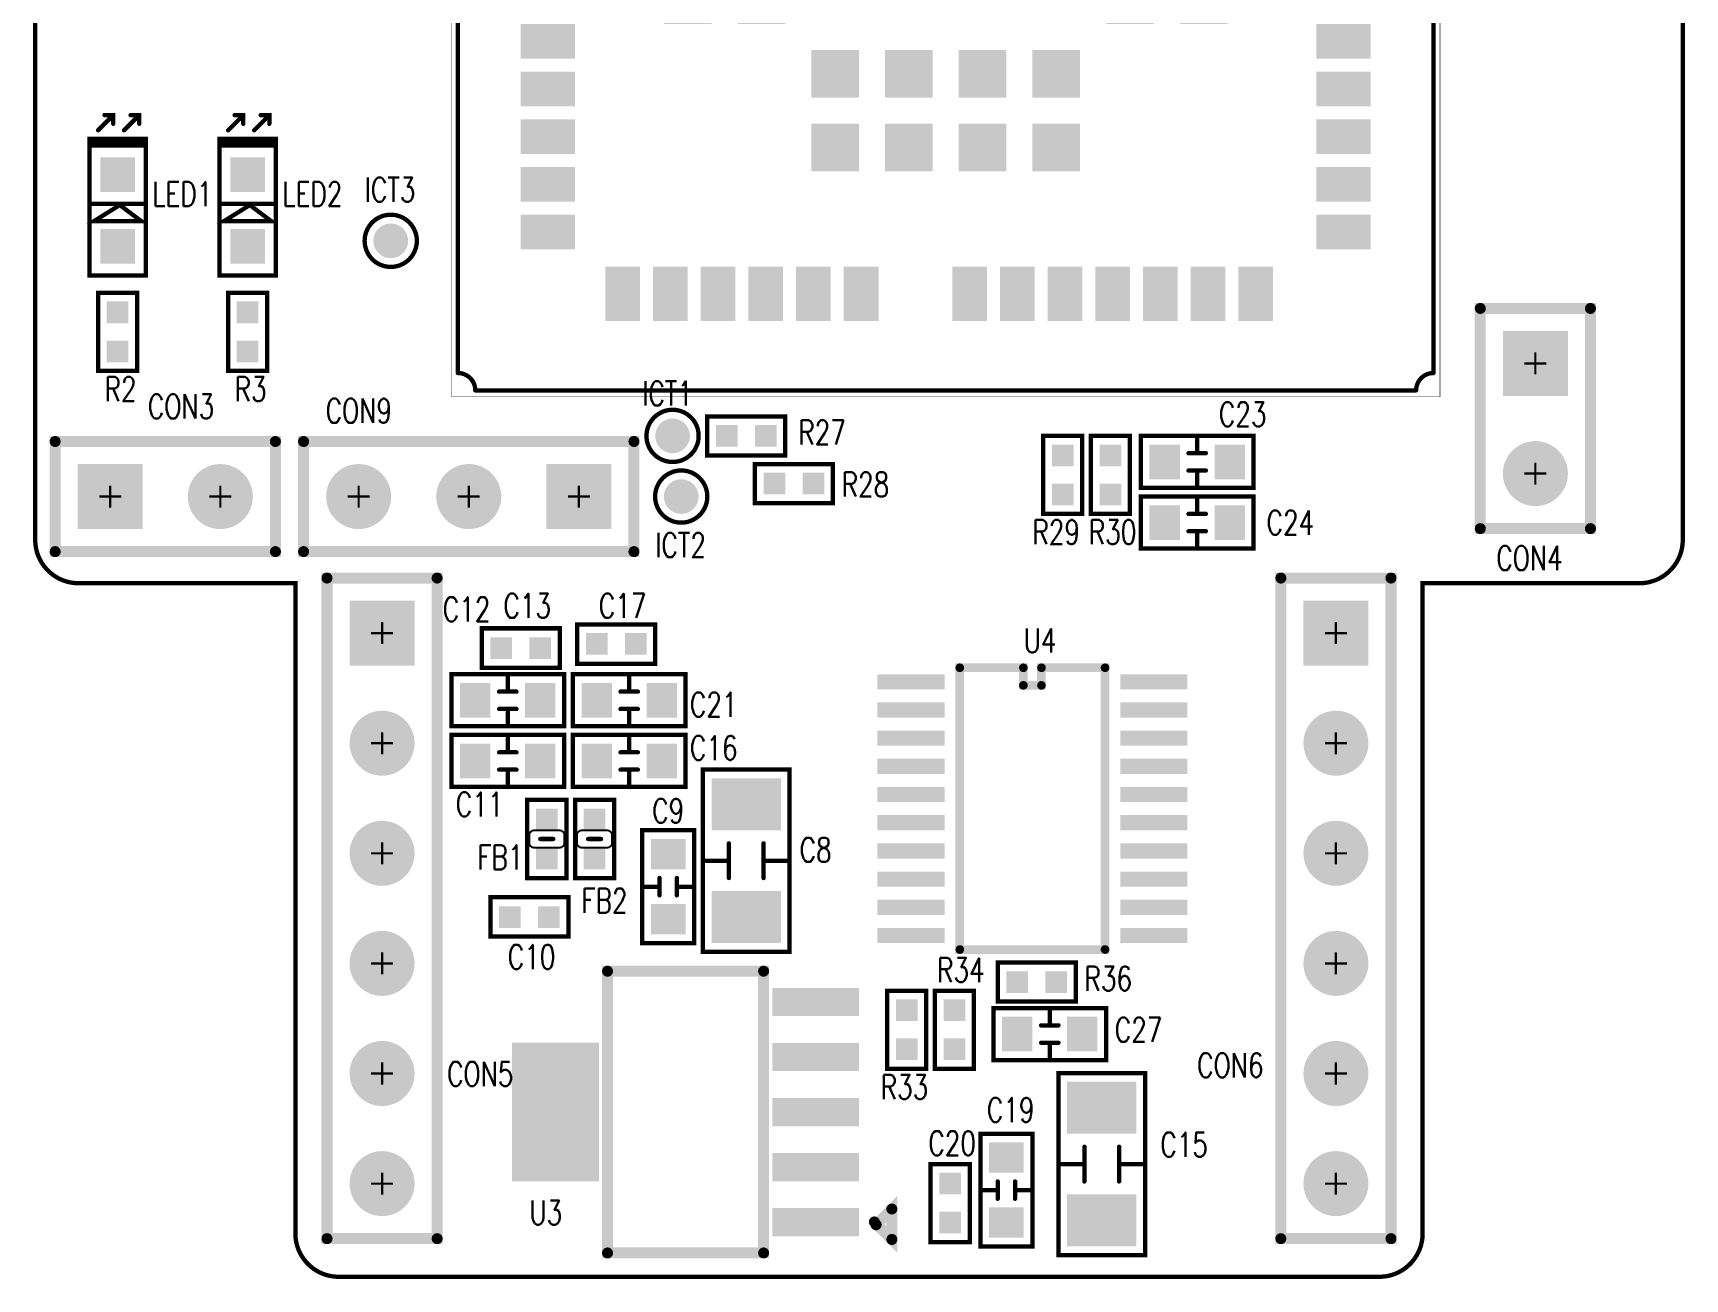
# Model space of a CAD drawing. Extents: x -0.1 to 38, y -0.1 to 57.4.
# Drawn here: x -0.05 to 38.05, y -0.05 to 28.69 of the extents above; entities that cross this region are included whole.
import ezdxf
from ezdxf.enums import TextEntityAlignment as Align

# ---------------------------------------------------------------- set-up
doc = ezdxf.new("R2010")
doc.units = 0
doc.linetypes.add('KEEPOUT_00001000$0', pattern=[2, 1, 1])
for name, color, linetype in [('BOARD_OUTLINE_00', 254, 'CONTINUOUS'), ('DRIL_NPLTE_THRU_01', 176, 'CONTINUOUS'), ('DRIL_NPLTE_THRU_02', 136, 'CONTINUOUS'), ('DRIL_NPLTE_THRU_03', 255, 'CONTINUOUS'), ('DRIL_NPLTE_THRU_04', 16, 'CONTINUOUS'), ('DRIL_PLTE_THRU_01', 176, 'CONTINUOUS'), ('DRIL_PLTE_THRU_02', 136, 'CONTINUOUS'), ('DRIL_PLTE_THRU_03', 255, 'CONTINUOUS'), ('DRIL_PLTE_THRU_04', 16, 'CONTINUOUS'), ('DRIL_SYMBOL', 254, 'CONTINUOUS'), ('KEEPOUT_01', 130, 'CONTINUOUS'), ('PADS_BOT', 1, 'CONTINUOUS'), ('PADS_INNER', 5, 'CONTINUOUS'), ('PADS_TOP', 5, 'CONTINUOUS'), ('PADS_XR_21', 176, 'CONTINUOUS'), ('PADS_XR_23', 183, 'CONTINUOUS'), ('PART_NAME_01', 254, 'CONTINUOUS'), ('PART_TOP_2DLINE_00', 254, 'CONTINUOUS'), ('PART_TOP_2DLINE_01', 254, 'CONTINUOUS'), ('PART_TOP_2DLINE_26', 254, 'CONTINUOUS'), ('PART_TOP_2DLINE_27', 43, 'CONTINUOUS'), ('PART_TOP_COPPER_26', 254, 'CONTINUOUS')]:
    doc.layers.add(name, color=color, linetype=linetype)
doc.styles.add('W0$1', font='simplex', dxfattribs={"width": 0.75})

# ---------------------------------------------------------------- blocks, each defined once
blk = doc.blocks.new('SMOOTH_0$1')
at = {"const_width": 0.05}
blk.add_lwpolyline([(-0.025, 0, 1), (0.025, 0, 1)], format="xyb", close=True, dxfattribs=at)
blk = doc.blocks.new('BOARD_27')
at = {"layer": 'BOARD_OUTLINE_00', "const_width": 0.1}
blk.add_lwpolyline([(-1, 1, 0.414214), (0, 0), (24, 0, 0.414214), (25, 1), (25, 16), (30, 16, 0.414214), (31, 17), (31, 55, 0.414214), (30, 56), (-6, 56, 0.414214), (-7, 55), (-7, 17, 0.414214), (-6, 16), (-1, 16)], format="xyb", close=True, dxfattribs=at)
at = {"layer": 'BOARD_OUTLINE_00'}
for p in [(-1, 1), (0, 0)]:
    blk.add_blockref('SMOOTH_0$1', p, dxfattribs=at)
blk = doc.blocks.new('PART_BODY_TOP_2')
at = {"layer": 'PART_TOP_2DLINE_01', "const_width": 0.1}
blk.add_lwpolyline([(-0.9, -0.46), (0.9, -0.46), (0.9, 0.45), (-0.9, 0.45)], close=True, dxfattribs=at)
at = {"layer": 'PART_TOP_2DLINE_01'}
for p in [(-0.9, 0.45), (0.9, 0.45), (-0.9, -0.46), (0.9, -0.46)]:
    blk.add_blockref('SMOOTH_0$1', p, dxfattribs=at)
blk = doc.blocks.new('DRIL_HOLE_0')
blk.add_lwpolyline([(0, 0, 1), (0, 0, 1)], format="xyb", close=True)
blk = doc.blocks.new('PAD_0')
blk.add_lwpolyline([(0, 0, 1), (0, 0, 1)], format="xyb", close=True)
blk = doc.blocks.new('PAD_2')
at = {"const_width": 0.5}
blk.add_lwpolyline([(-0.25, 0), (0.25, 0)], dxfattribs=at)
blk = doc.blocks.new('STK_TOP_21')
at = {"layer": 'DRIL_PLTE_THRU_01'}
blk.add_blockref('DRIL_HOLE_0', (0, 0), dxfattribs=at)
at = {"layer": 'DRIL_PLTE_THRU_02'}
blk.add_blockref('DRIL_HOLE_0', (0, 0), dxfattribs=at)
at = {"layer": 'DRIL_PLTE_THRU_03'}
blk.add_blockref('DRIL_HOLE_0', (0, 0), dxfattribs=at)
at = {"layer": 'DRIL_PLTE_THRU_04'}
blk.add_blockref('DRIL_HOLE_0', (0, 0), dxfattribs=at)
at = {"layer": 'PADS_BOT'}
blk.add_blockref('PAD_0', (0, 0), dxfattribs=at)
at = {"layer": 'PADS_INNER'}
blk.add_blockref('PAD_0', (0, 0), dxfattribs=at)
at = {"layer": 'PADS_TOP'}
blk.add_blockref('PAD_2', (0, 0), dxfattribs=at)
blk = doc.blocks.new('SYM_TOP_3')
for name, p in [('PART_BODY_TOP_2', (0, 0)), ('STK_TOP_21', (-0.45, 0)), ('STK_TOP_21', (0.45, 0))]:
    blk.add_blockref(name, p)
blk = doc.blocks.new('PART_TOP_1')
blk.add_blockref('SYM_TOP_3', (0, 0))
at = {"layer": 'PART_NAME_01', "style": 'W0$1', "width": 0.75}
blk.add_text('C10', height=0.56, rotation=180, dxfattribs=at).set_placement((0.5, 1.2))
blk = doc.blocks.new('PART_BODY_TOP_1')
at = {"layer": 'PART_TOP_2DLINE_00', "const_width": 0.1}
blk.add_lwpolyline([(-1.3, 0.6), (1.3, 0.6), (1.3, -0.6), (-1.3, -0.6)], close=True, dxfattribs=at)
for points in [[(0, 0.6), (0, 0.2)], [(-0.2, 0.2), (0.2, 0.2)], [(-0.2, -0.2), (0.2, -0.2)], [(0, -0.6), (0, -0.2)]]:
    blk.add_lwpolyline(points, dxfattribs=at)
at = {"layer": 'PART_TOP_2DLINE_00'}
for p in [(-1.3, 0.6), (0, 0.6), (1.3, 0.6), (-0.2, 0.2), (0, 0.2), (0.2, 0.2), (-0.2, -0.2), (0, -0.2), (0.2, -0.2), (-1.3, -0.6), (0, -0.6), (1.3, -0.6)]:
    blk.add_blockref('SMOOTH_0$1', p, dxfattribs=at)
blk = doc.blocks.new('PAD_1')
at = {"const_width": 0.7}
blk.add_lwpolyline([(-0.4, 0), (0.4, 0)], dxfattribs=at)
blk = doc.blocks.new('STK_TOP_5')
at = {"layer": 'DRIL_PLTE_THRU_01'}
blk.add_blockref('DRIL_HOLE_0', (0, 0), dxfattribs=at)
at = {"layer": 'DRIL_PLTE_THRU_02'}
blk.add_blockref('DRIL_HOLE_0', (0, 0), dxfattribs=at)
at = {"layer": 'DRIL_PLTE_THRU_03'}
blk.add_blockref('DRIL_HOLE_0', (0, 0), dxfattribs=at)
at = {"layer": 'DRIL_PLTE_THRU_04'}
blk.add_blockref('DRIL_HOLE_0', (0, 0), dxfattribs=at)
at = {"layer": 'PADS_BOT'}
blk.add_blockref('PAD_0', (0, 0), dxfattribs=at)
at = {"layer": 'PADS_INNER'}
blk.add_blockref('PAD_0', (0, 0), dxfattribs=at)
at = {"layer": 'PADS_TOP', "rotation": 90}
blk.add_blockref('PAD_1', (0, 0), dxfattribs=at)
blk = doc.blocks.new('SYM_TOP_2')
for name, p in [('PART_BODY_TOP_1', (0, 0)), ('STK_TOP_5', (-0.75, 0)), ('STK_TOP_5', (0.75, 0))]:
    blk.add_blockref(name, p)
blk = doc.blocks.new('PART_TOP_2')
blk.add_blockref('SYM_TOP_2', (0, 0))
at = {"layer": 'PART_NAME_01', "style": 'W0$1', "width": 0.75}
blk.add_text('C11', height=0.56, dxfattribs=at).set_placement((-0.65, -1), align=Align.MIDDLE_CENTER)
blk = doc.blocks.new('PART_TOP_3')
blk.add_blockref('SYM_TOP_2', (0, 0))
at = {"layer": 'PART_NAME_01', "style": 'W0$1', "width": 0.75}
blk.add_text('C12', height=0.56, rotation=180, dxfattribs=at).set_placement((0.95, -2.1), align=Align.MIDDLE_CENTER)
blk = doc.blocks.new('PART_TOP_4')
blk.add_blockref('SYM_TOP_3', (0, 0))
at = {"layer": 'PART_NAME_01', "style": 'W0$1', "width": 0.75}
blk.add_text('C13', height=0.56, rotation=180, dxfattribs=at).set_placement((0.4, -0.7))
blk = doc.blocks.new('PART_BODY_TOP_3')
at = {"layer": 'PART_TOP_2DLINE_01', "const_width": 0.1}
blk.add_lwpolyline([(-2.1, 1), (2.1, 1), (2.1, -1), (-2.1, -1)], close=True, dxfattribs=at)
for points in [[(0, 1), (0, 0.4)], [(-0.4, 0.4), (0.4, 0.4)], [(-0.4, -0.4), (0.4, -0.4)], [(0, -0.4), (0, -1)]]:
    blk.add_lwpolyline(points, dxfattribs=at)
at = {"layer": 'PART_TOP_2DLINE_01'}
for p in [(-2.1, 1), (0, 1), (2.1, 1), (-0.4, 0.4), (0, 0.4), (0.4, 0.4), (-0.4, -0.4), (0, -0.4), (0.4, -0.4), (-2.1, -1), (0, -1), (2.1, -1)]:
    blk.add_blockref('SMOOTH_0$1', p, dxfattribs=at)
blk = doc.blocks.new('PAD_3')
at = {"const_width": 1.2}
blk.add_lwpolyline([(-0.8, 0), (0.8, 0)], dxfattribs=at)
blk = doc.blocks.new('STK_TOP_6')
at = {"layer": 'DRIL_PLTE_THRU_01'}
blk.add_blockref('DRIL_HOLE_0', (0, 0), dxfattribs=at)
at = {"layer": 'DRIL_PLTE_THRU_02'}
blk.add_blockref('DRIL_HOLE_0', (0, 0), dxfattribs=at)
at = {"layer": 'DRIL_PLTE_THRU_03'}
blk.add_blockref('DRIL_HOLE_0', (0, 0), dxfattribs=at)
at = {"layer": 'DRIL_PLTE_THRU_04'}
blk.add_blockref('DRIL_HOLE_0', (0, 0), dxfattribs=at)
at = {"layer": 'PADS_BOT'}
blk.add_blockref('PAD_0', (0, 0), dxfattribs=at)
at = {"layer": 'PADS_INNER'}
blk.add_blockref('PAD_0', (0, 0), dxfattribs=at)
at = {"layer": 'PADS_TOP', "rotation": 90}
blk.add_blockref('PAD_3', (0, 0), dxfattribs=at)
blk = doc.blocks.new('SYM_TOP_4')
for name, p in [('STK_TOP_6', (-1.3, 0)), ('STK_TOP_6', (1.3, 0)), ('PART_BODY_TOP_3', (0, 0))]:
    blk.add_blockref(name, p)
blk = doc.blocks.new('PART_TOP_6')
blk.add_blockref('SYM_TOP_4', (0, 0))
at = {"layer": 'PART_NAME_01', "style": 'W0$1', "width": 0.75}
blk.add_text('C15', height=0.56, rotation=-90, dxfattribs=at).set_placement((0.45, -1.9), align=Align.MIDDLE_CENTER)
blk = doc.blocks.new('PART_TOP_7')
blk.add_blockref('SYM_TOP_2', (0, 0))
at = {"layer": 'PART_NAME_01', "style": 'W0$1', "width": 0.75}
blk.add_text('C16', height=0.56, rotation=180, dxfattribs=at).set_placement((-1.95, -0.3), align=Align.MIDDLE_CENTER)
blk = doc.blocks.new('PART_TOP_8')
blk.add_blockref('SYM_TOP_3', (0, 0))
at = {"layer": 'PART_NAME_01', "style": 'W0$1', "width": 0.75}
blk.add_text('C17', height=0.56, dxfattribs=at).set_placement((-0.4, 0.6))
blk = doc.blocks.new('PART_TOP_9')
blk.add_blockref('SYM_TOP_2', (0, 0))
at = {"layer": 'PART_NAME_01', "style": 'W0$1', "width": 0.75}
blk.add_text('C19', height=0.56, rotation=90, dxfattribs=at).set_placement((-1.85, 0.1), align=Align.MIDDLE_CENTER)
blk = doc.blocks.new('PART_TOP_11')
blk.add_blockref('SYM_TOP_3', (0, 0))
at = {"layer": 'PART_NAME_01', "style": 'W0$1', "width": 0.75}
blk.add_text('C20', height=0.56, rotation=270, dxfattribs=at).set_placement((1.1, 0.5))
blk = doc.blocks.new('PART_TOP_12')
blk.add_blockref('SYM_TOP_2', (0, 0))
at = {"layer": 'PART_NAME_01', "style": 'W0$1', "width": 0.75}
blk.add_text('C21', height=0.56, dxfattribs=at).set_placement((1.95, -0.1), align=Align.MIDDLE_CENTER)
blk = doc.blocks.new('PART_TOP_14')
blk.add_blockref('SYM_TOP_2', (0, 0))
at = {"layer": 'PART_NAME_01', "style": 'W0$1', "width": 0.75}
blk.add_text('C23', height=0.56, rotation=180, dxfattribs=at).set_placement((-1.05, -1.1), align=Align.MIDDLE_CENTER)
blk = doc.blocks.new('PART_TOP_15')
blk.add_blockref('SYM_TOP_2', (0, 0))
at = {"layer": 'PART_NAME_01', "style": 'W0$1', "width": 0.75}
blk.add_text('C24', height=0.56, dxfattribs=at).set_placement((2.15, 0), align=Align.MIDDLE_CENTER)
blk = doc.blocks.new('PART_TOP_18')
blk.add_blockref('SYM_TOP_2', (0, 0))
at = {"layer": 'PART_NAME_01', "style": 'W0$1', "width": 0.75}
blk.add_text('C27', height=0.56, dxfattribs=at).set_placement((2.05, 0.1), align=Align.MIDDLE_CENTER)
blk = doc.blocks.new('PART_TOP_26')
blk.add_blockref('SYM_TOP_4', (0, 0))
at = {"layer": 'PART_NAME_01', "style": 'W0$1', "width": 0.75}
blk.add_text('C8', height=0.56, rotation=-90, dxfattribs=at).set_placement((0.25, -1.6), align=Align.MIDDLE_CENTER)
blk = doc.blocks.new('PART_TOP_27')
blk.add_blockref('SYM_TOP_2', (0, 0))
at = {"layer": 'PART_NAME_01', "style": 'W0$1', "width": 0.75}
blk.add_text('C9', height=0.56, rotation=90, dxfattribs=at).set_placement((-1.75, 0), align=Align.MIDDLE_CENTER)
blk = doc.blocks.new('SMOOTH_0$254')
at = {"const_width": 0.127}
blk.add_lwpolyline([(-0.0635, 0, 1), (0.0635, 0, 1)], format="xyb", close=True, dxfattribs=at)
blk = doc.blocks.new('PART_BODY_TOP_5')
at = {"layer": 'PART_TOP_2DLINE_01', "const_width": 0.254}
blk.add_lwpolyline([(-2.54, 1.27), (2.54, 1.27), (2.54, -1.27), (-2.54, -1.27)], close=True, dxfattribs=at)
at = {"layer": 'PART_TOP_2DLINE_01'}
for p in [(-2.54, 1.27), (2.54, 1.27), (-2.54, -1.27), (2.54, -1.27)]:
    blk.add_blockref('SMOOTH_0$254', p, dxfattribs=at)
blk = doc.blocks.new('DRIL_SYMBOL_1$1')
at = {"layer": 'DRIL_SYMBOL', "const_width": 0.0508}
for points in [[(-0.254, 0), (0.254, 0)], [(0, -0.254), (0, 0.254)]]:
    blk.add_lwpolyline(points, dxfattribs=at)
blk = doc.blocks.new('DRIL_HOLE_1$1')
at = {"const_width": 0.55}
blk.add_lwpolyline([(-0.275, 0, 1), (0.275, 0, 1)], format="xyb", close=True, dxfattribs=at)
blk.add_blockref('DRIL_SYMBOL_1$1', (0, 0))
blk = doc.blocks.new('PAD_4')
at = {"const_width": 0.75}
blk.add_lwpolyline([(0, -0.375, 1), (0, 0.375, 1)], format="xyb", close=True, dxfattribs=at)
blk = doc.blocks.new('PAD_5')
at = {"const_width": 1.5}
blk.add_lwpolyline([(-0.75, 0), (0.75, 0)], dxfattribs=at)
blk = doc.blocks.new('STK_TOP_148')
at = {"layer": 'DRIL_PLTE_THRU_01'}
blk.add_blockref('DRIL_HOLE_1$1', (0, 0), dxfattribs=at)
at = {"layer": 'DRIL_PLTE_THRU_02'}
blk.add_blockref('DRIL_HOLE_1$1', (0, 0), dxfattribs=at)
at = {"layer": 'DRIL_PLTE_THRU_03'}
blk.add_blockref('DRIL_HOLE_1$1', (0, 0), dxfattribs=at)
at = {"layer": 'DRIL_PLTE_THRU_04'}
blk.add_blockref('DRIL_HOLE_1$1', (0, 0), dxfattribs=at)
at = {"layer": 'PADS_BOT'}
blk.add_blockref('PAD_5', (0, 0), dxfattribs=at)
at = {"layer": 'PADS_INNER'}
blk.add_blockref('PAD_4', (0, 0), dxfattribs=at)
at = {"layer": 'PADS_TOP'}
blk.add_blockref('PAD_5', (0, 0), dxfattribs=at)
blk = doc.blocks.new('STK_TOP_147')
at = {"layer": 'DRIL_PLTE_THRU_01'}
blk.add_blockref('DRIL_HOLE_1$1', (0, 0), dxfattribs=at)
at = {"layer": 'DRIL_PLTE_THRU_02'}
blk.add_blockref('DRIL_HOLE_1$1', (0, 0), dxfattribs=at)
at = {"layer": 'DRIL_PLTE_THRU_03'}
blk.add_blockref('DRIL_HOLE_1$1', (0, 0), dxfattribs=at)
at = {"layer": 'DRIL_PLTE_THRU_04'}
blk.add_blockref('DRIL_HOLE_1$1', (0, 0), dxfattribs=at)
at = {"layer": 'PADS_BOT'}
blk.add_blockref('PAD_4', (0, 0), dxfattribs=at)
at = {"layer": 'PADS_INNER'}
blk.add_blockref('PAD_4', (0, 0), dxfattribs=at)
at = {"layer": 'PADS_TOP'}
blk.add_blockref('PAD_4', (0, 0), dxfattribs=at)
blk = doc.blocks.new('SYM_TOP_6')
for name, p in [('PART_BODY_TOP_5', (0, 0)), ('STK_TOP_148', (-1.27, 0)), ('STK_TOP_147', (1.27, 0))]:
    blk.add_blockref(name, p)
blk = doc.blocks.new('PART_TOP_28')
blk.add_blockref('SYM_TOP_6', (0, 0))
at = {"layer": 'PART_NAME_01', "style": 'W0$1', "width": 0.75}
blk.add_text('CON3', height=0.56, dxfattribs=at).set_placement((-0.4, 1.8))
blk = doc.blocks.new('PART_TOP_29')
blk.add_blockref('SYM_TOP_6', (0, 0))
at = {"layer": 'PART_NAME_01', "style": 'W0$1', "width": 0.75}
blk.add_text('CON4', height=0.56, rotation=90, dxfattribs=at).set_placement((3.5, -0.9))
blk = doc.blocks.new('PART_BODY_TOP_6')
at = {"layer": 'PART_TOP_2DLINE_01', "const_width": 0.254}
blk.add_lwpolyline([(-7.62, 1.27), (7.62, 1.27), (7.62, -1.27), (-7.62, -1.27)], close=True, dxfattribs=at)
at = {"layer": 'PART_TOP_2DLINE_01'}
for p in [(-7.62, 1.27), (7.62, 1.27), (-7.62, -1.27), (7.62, -1.27)]:
    blk.add_blockref('SMOOTH_0$254', p, dxfattribs=at)
blk = doc.blocks.new('SYM_TOP_7')
for name, p in [('PART_BODY_TOP_6', (0, 0)), ('STK_TOP_148', (-6.35, 0)), ('STK_TOP_147', (-3.81, 0)), ('STK_TOP_147', (-1.27, 0)), ('STK_TOP_147', (1.27, 0)), ('STK_TOP_147', (3.81, 0)), ('STK_TOP_147', (6.35, 0))]:
    blk.add_blockref(name, p)
blk = doc.blocks.new('PART_TOP_30')
blk.add_blockref('SYM_TOP_7', (0, 0))
at = {"layer": 'PART_NAME_01', "style": 'W0$1', "width": 0.75}
blk.add_text('CON5', height=0.56, rotation=90, dxfattribs=at).set_placement((4.1, 1.5))
blk = doc.blocks.new('PART_TOP_31')
blk.add_blockref('SYM_TOP_7', (0, 0))
at = {"layer": 'PART_NAME_01', "style": 'W0$1', "width": 0.75}
blk.add_text('CON6', height=0.56, rotation=90, dxfattribs=at).set_placement((3.9, -3.2))
blk = doc.blocks.new('PART_BODY_TOP_8')
at = {"layer": 'PART_TOP_2DLINE_01', "const_width": 0.254}
blk.add_lwpolyline([(-3.81, 1.27), (3.81, 1.27), (3.81, -1.27), (-3.81, -1.27)], close=True, dxfattribs=at)
at = {"layer": 'PART_TOP_2DLINE_01'}
for p in [(-3.81, 1.27), (3.81, 1.27), (-3.81, -1.27), (3.81, -1.27)]:
    blk.add_blockref('SMOOTH_0$254', p, dxfattribs=at)
blk = doc.blocks.new('SYM_TOP_9')
for name, p in [('PART_BODY_TOP_8', (0, 0)), ('STK_TOP_148', (-2.54, 0)), ('STK_TOP_147', (0, 0)), ('STK_TOP_147', (2.54, 0))]:
    blk.add_blockref(name, p)
blk = doc.blocks.new('PART_TOP_33')
blk.add_blockref('SYM_TOP_9', (0, 0))
at = {"layer": 'PART_NAME_01', "style": 'W0$1', "width": 0.75}
blk.add_text('CON9', height=0.56, rotation=180, dxfattribs=at).set_placement((3.3, -1.7))
blk = doc.blocks.new('SMOOTH_0$2')
at = {"const_width": 0.1}
blk.add_lwpolyline([(-0.05, 0, 1), (0.05, 0, 1)], format="xyb", close=True, dxfattribs=at)
blk = doc.blocks.new('PART_BODY_TOP_12')
at = {"layer": 'PART_TOP_2DLINE_26', "const_width": 0.2}
blk.add_lwpolyline([(-1.675, 3.25), (-0.209, 3.25), (-0.209, 2.844), (0.209, 2.844), (0.209, 3.25), (1.675, 3.25), (1.675, -3.25), (-1.675, -3.25)], close=True, dxfattribs=at)
at = {"layer": 'PART_TOP_2DLINE_26'}
for p in [(-1.675, 3.25), (-0.209, 3.25), (0.209, 3.25), (1.675, 3.25), (-0.209, 2.844), (0.209, 2.844), (-1.675, -3.25), (1.675, -3.25)]:
    blk.add_blockref('SMOOTH_0$2', p, dxfattribs=at)
blk = doc.blocks.new('PAD_7')
at = {"const_width": 0.35}
blk.add_lwpolyline([(-0.775, 0), (0.775, 0)], dxfattribs=at)
blk = doc.blocks.new('STK_TOP_155')
at = {"layer": 'DRIL_NPLTE_THRU_01'}
blk.add_blockref('DRIL_HOLE_0', (0, 0), dxfattribs=at)
at = {"layer": 'DRIL_NPLTE_THRU_02'}
blk.add_blockref('DRIL_HOLE_0', (0, 0), dxfattribs=at)
at = {"layer": 'DRIL_NPLTE_THRU_03'}
blk.add_blockref('DRIL_HOLE_0', (0, 0), dxfattribs=at)
at = {"layer": 'DRIL_NPLTE_THRU_04'}
blk.add_blockref('DRIL_HOLE_0', (0, 0), dxfattribs=at)
at = {"layer": 'PADS_BOT'}
blk.add_blockref('PAD_0', (0, 0), dxfattribs=at)
at = {"layer": 'PADS_INNER'}
blk.add_blockref('PAD_0', (0, 0), dxfattribs=at)
at = {"layer": 'PADS_TOP'}
blk.add_blockref('PAD_7', (0, 0), dxfattribs=at)
at = {"layer": 'PADS_XR_21'}
blk.add_blockref('PAD_7', (0, 0), dxfattribs=at)
at = {"layer": 'PADS_XR_23'}
blk.add_blockref('PAD_7', (0, 0), dxfattribs=at)
blk = doc.blocks.new('SYM_TOP_13')
for name, p in [('STK_TOP_155', (-2.8, 2.925)), ('PART_BODY_TOP_12', (0, 0)), ('STK_TOP_155', (2.8, 2.925)), ('STK_TOP_155', (-2.8, 2.275)), ('STK_TOP_155', (2.8, 2.275)), ('STK_TOP_155', (-2.8, 1.625)), ('STK_TOP_155', (2.8, 1.625)), ('STK_TOP_155', (-2.8, 0.975)), ('STK_TOP_155', (2.8, 0.975)), ('STK_TOP_155', (-2.8, 0.325)), ('STK_TOP_155', (2.8, 0.325)), ('STK_TOP_155', (-2.8, -0.325)), ('STK_TOP_155', (2.8, -0.325)), ('STK_TOP_155', (-2.8, -0.975)), ('STK_TOP_155', (2.8, -0.975)), ('STK_TOP_155', (-2.8, -1.625)), ('STK_TOP_155', (2.8, -1.625)), ('STK_TOP_155', (-2.8, -2.275)), ('STK_TOP_155', (2.8, -2.275)), ('STK_TOP_155', (-2.8, -2.925)), ('STK_TOP_155', (2.8, -2.925))]:
    blk.add_blockref(name, p)
blk = doc.blocks.new('PART_TOP_43')
blk.add_blockref('SYM_TOP_13', (0, 0))
at = {"layer": 'PART_NAME_01', "style": 'W0$1', "width": 0.75}
blk.add_text('U4', height=0.56, dxfattribs=at).set_placement((-0.2, 3.6))
blk = doc.blocks.new('PART_BODY_TOP_15')
at = {"layer": 'PART_TOP_2DLINE_00', "const_width": 0.1}
for points in [[(-2.2, 0.5), (-1.85, 0.15)], [(-2.2, 0.3), (-2.2, 0.5), (-2, 0.5)], [(-1.5, 0.6), (-1.5, -0.6)], [(-1.5, 0.6), (-1.5, -0.5)], [(0.25, 0.55), (-0.125, 0.05), (0.25, -0.55), (0.25, 0.55)], [(-2.2, -0.1), (-1.85, -0.45)], [(-2.2, -0.3), (-2.2, -0.1), (-2, -0.1)]]:
    blk.add_lwpolyline(points, dxfattribs=at)
for points in [[(-1.65, 0.65), (-1.55, 0.65), (-1.55, -0.65), (-1.65, -0.65)], [(-1.6, 0.65), (-1.5, 0.65), (-1.5, -0.65), (-1.6, -0.65)], [(-1.5, 0.65), (1.5, 0.65), (1.5, -0.65), (-1.5, -0.65)], [(-1.5, 0.65), (-0.15, 0.65), (-0.15, -0.65), (-1.5, -0.65)]]:
    blk.add_lwpolyline(points, close=True, dxfattribs=at)
at = {"layer": 'PART_TOP_2DLINE_00'}
for p in [(-2.2, 0.5), (-2.2, 0.5), (-2, 0.5), (-1.65, 0.65), (-1.6, 0.65), (-1.55, 0.65), (-1.5, 0.65), (-1.5, 0.65), (-1.5, 0.65), (-1.5, 0.6), (-1.5, 0.6), (-0.15, 0.65), (0.25, 0.55), (0.25, 0.55), (1.5, 0.65), (-2.2, 0.3), (-1.85, 0.15), (-0.125, 0.05), (-2.2, -0.1), (-2.2, -0.1), (-2.2, -0.3), (-2, -0.1), (-1.85, -0.45), (-1.65, -0.65), (-1.6, -0.65), (-1.55, -0.65), (-1.5, -0.5), (-1.5, -0.6), (-1.5, -0.65), (-1.5, -0.65), (-1.5, -0.65), (-0.15, -0.65), (0.25, -0.55), (1.5, -0.65)]:
    blk.add_blockref('SMOOTH_0$1', p, dxfattribs=at)
blk = doc.blocks.new('PAD_8')
at = {"const_width": 0.8}
blk.add_lwpolyline([(-0.4, 0), (0.4, 0)], dxfattribs=at)
blk = doc.blocks.new('STK_TOP_117')
at = {"layer": 'DRIL_PLTE_THRU_01'}
blk.add_blockref('DRIL_HOLE_0', (0, 0), dxfattribs=at)
at = {"layer": 'DRIL_PLTE_THRU_02'}
blk.add_blockref('DRIL_HOLE_0', (0, 0), dxfattribs=at)
at = {"layer": 'DRIL_PLTE_THRU_03'}
blk.add_blockref('DRIL_HOLE_0', (0, 0), dxfattribs=at)
at = {"layer": 'DRIL_PLTE_THRU_04'}
blk.add_blockref('DRIL_HOLE_0', (0, 0), dxfattribs=at)
at = {"layer": 'PADS_BOT'}
blk.add_blockref('PAD_0', (0, 0), dxfattribs=at)
at = {"layer": 'PADS_INNER'}
blk.add_blockref('PAD_0', (0, 0), dxfattribs=at)
at = {"layer": 'PADS_TOP'}
blk.add_blockref('PAD_8', (0, 0), dxfattribs=at)
blk = doc.blocks.new('SYM_TOP_16')
for name, p in [('PART_BODY_TOP_15', (0, 0)), ('STK_TOP_117', (-0.825, 0)), ('STK_TOP_117', (0.825, 0))]:
    blk.add_blockref(name, p)
blk = doc.blocks.new('PART_TOP_46')
blk.add_blockref('SYM_TOP_16', (0, 0))
at = {"layer": 'PART_NAME_01', "style": 'W0$1', "width": 0.75}
blk.add_text('LED1', height=0.56, rotation=90, dxfattribs=at).set_placement((-0.1, 0.8))
blk = doc.blocks.new('PART_TOP_47')
blk.add_blockref('SYM_TOP_16', (0, 0))
at = {"layer": 'PART_NAME_01', "style": 'W0$1', "width": 0.75}
blk.add_text('LED2', height=0.56, rotation=90, dxfattribs=at).set_placement((-0.1, 0.8))
blk = doc.blocks.new('PART_BODY_TOP_17')
at = {"layer": 'PART_TOP_2DLINE_01', "const_width": 0.1}
blk.add_lwpolyline([(-0.9, 0.45), (0.9, 0.45), (0.9, -0.45), (-0.9, -0.45)], close=True, dxfattribs=at)
at = {"layer": 'PART_TOP_2DLINE_01'}
for p in [(-0.9, 0.45), (0.9, 0.45), (-0.9, -0.45), (0.9, -0.45)]:
    blk.add_blockref('SMOOTH_0$1', p, dxfattribs=at)
blk = doc.blocks.new('SYM_TOP_18')
for name, p in [('PART_BODY_TOP_17', (0, 0)), ('STK_TOP_21', (-0.45, 0)), ('STK_TOP_21', (0.45, 0))]:
    blk.add_blockref(name, p)
blk = doc.blocks.new('PART_TOP_60')
blk.add_blockref('SYM_TOP_18', (0, 0))
at = {"layer": 'PART_NAME_01', "style": 'W0$1', "width": 0.75}
blk.add_text('R2', height=0.56, rotation=270, dxfattribs=at).set_placement((-1.6, 0.3))
blk = doc.blocks.new('PART_TOP_68')
blk.add_blockref('SYM_TOP_18', (0, 0))
at = {"layer": 'PART_NAME_01', "style": 'W0$1', "width": 0.75}
blk.add_text('R27', height=0.56, rotation=180, dxfattribs=at).set_placement((-1.2, 0.2))
blk = doc.blocks.new('PART_TOP_69')
blk.add_blockref('SYM_TOP_18', (0, 0))
at = {"layer": 'PART_NAME_01', "style": 'W0$1', "width": 0.75}
blk.add_text('R28', height=0.56, rotation=180, dxfattribs=at).set_placement((-1.1, 0.3))
blk = doc.blocks.new('PART_TOP_70')
blk.add_blockref('SYM_TOP_18', (0, 0))
at = {"layer": 'PART_NAME_01', "style": 'W0$1', "width": 0.75}
blk.add_text('R29', height=0.56, rotation=270, dxfattribs=at).set_placement((-1.6, 0.7))
blk = doc.blocks.new('PART_TOP_71')
blk.add_blockref('SYM_TOP_18', (0, 0))
at = {"layer": 'PART_NAME_01', "style": 'W0$1', "width": 0.75}
blk.add_text('R3', height=0.56, rotation=270, dxfattribs=at).set_placement((-1.6, 0.3))
blk = doc.blocks.new('PART_TOP_72')
blk.add_blockref('SYM_TOP_18', (0, 0))
at = {"layer": 'PART_NAME_01', "style": 'W0$1', "width": 0.75}
blk.add_text('R30', height=0.56, rotation=270, dxfattribs=at).set_placement((-1.6, 0.5))
blk = doc.blocks.new('PART_TOP_75')
blk.add_blockref('SYM_TOP_18', (0, 0))
at = {"layer": 'PART_NAME_01', "style": 'W0$1', "width": 0.75}
blk.add_text('R33', height=0.56, rotation=270, dxfattribs=at).set_placement((-1.6, 0.6))
blk = doc.blocks.new('PART_TOP_76')
blk.add_blockref('SYM_TOP_18', (0, 0))
at = {"layer": 'PART_NAME_01', "style": 'W0$1', "width": 0.75}
blk.add_text('R34', height=0.56, rotation=270, dxfattribs=at).set_placement((1.1, 0.4))
blk = doc.blocks.new('PART_TOP_78')
blk.add_blockref('SYM_TOP_18', (0, 0))
at = {"layer": 'PART_NAME_01', "style": 'W0$1', "width": 0.75}
blk.add_text('R36', height=0.56, rotation=180, dxfattribs=at).set_placement((-1.1, 0.2))
blk = doc.blocks.new('SMOOTH_0$01')
at = {"const_width": 0.005}
blk.add_lwpolyline([(-0.0025, 0, 1), (0.0025, 0, 1)], format="xyb", close=True, dxfattribs=at)
blk = doc.blocks.new('PART_BODY_TOP_18')
at = {"layer": 'PART_TOP_2DLINE_26', "const_width": 0.1}
blk.add_lwpolyline([(-11.25, 12.33), (-10.33, 13.25), (10.85, 13.25, 0.414214), (11.25, 12.85), (11.25, -12.85, 0.414214), (10.85, -13.25), (-10.85, -13.25, 0.414214), (-11.25, -12.85)], format="xyb", close=True, dxfattribs=at)
at = {"layer": 'PART_TOP_2DLINE_27', "const_width": 0.01}
blk.add_lwpolyline([(-11.4, -13.4), (11.4, -13.4), (11.4, 13.4), (-11.4, 13.4)], close=True, dxfattribs=at)
at = {"layer": 'PART_TOP_COPPER_26', "const_width": 0.1}
blk.add_lwpolyline([(-12.18, 14.24), (-10.68, 14.24), (-12.18, 12.79)], close=True, dxfattribs=at)
at = {"layer": 'PART_TOP_2DLINE_26'}
for p in [(-10.33, 13.25), (10.85, 13.25), (11.25, 12.85), (-11.25, 12.33), (-11.25, -12.85), (11.25, -12.85), (-10.85, -13.25), (10.85, -13.25)]:
    blk.add_blockref('SMOOTH_0$1', p, dxfattribs=at)
at = {"layer": 'PART_TOP_2DLINE_27'}
for p in [(-11.4, 13.4), (11.4, 13.4), (-11.4, -13.4), (11.4, -13.4)]:
    blk.add_blockref('SMOOTH_0$01', p, dxfattribs=at)
at = {"layer": 'PART_TOP_COPPER_26'}
for p in [(-12.18, 14.24), (-10.68, 14.24), (-12.18, 12.79)]:
    blk.add_blockref('SMOOTH_0$1', p, dxfattribs=at)
blk = doc.blocks.new('PAD_9')
at = {"const_width": 0.8}
blk.add_lwpolyline([(-0.625, 0), (0.625, 0)], dxfattribs=at)
blk = doc.blocks.new('PAD_10')
at = {"const_width": 0.7}
blk.add_lwpolyline([(-0.575, 0), (0.575, 0)], dxfattribs=at)
blk = doc.blocks.new('STK_TOP_152')
at = {"layer": 'DRIL_PLTE_THRU_01'}
blk.add_blockref('DRIL_HOLE_0', (0, 0), dxfattribs=at)
at = {"layer": 'DRIL_PLTE_THRU_02'}
blk.add_blockref('DRIL_HOLE_0', (0, 0), dxfattribs=at)
at = {"layer": 'DRIL_PLTE_THRU_03'}
blk.add_blockref('DRIL_HOLE_0', (0, 0), dxfattribs=at)
at = {"layer": 'DRIL_PLTE_THRU_04'}
blk.add_blockref('DRIL_HOLE_0', (0, 0), dxfattribs=at)
at = {"layer": 'PADS_BOT'}
blk.add_blockref('PAD_0', (0, 0), dxfattribs=at)
at = {"layer": 'PADS_INNER'}
blk.add_blockref('PAD_0', (0, 0), dxfattribs=at)
at = {"layer": 'PADS_TOP'}
blk.add_blockref('PAD_10', (0, 0), dxfattribs=at)
at = {"layer": 'PADS_XR_21'}
blk.add_blockref('PAD_9', (0, 0), dxfattribs=at)
at = {"layer": 'PADS_XR_23'}
blk.add_blockref('PAD_10', (0, 0), dxfattribs=at)
blk = doc.blocks.new('STK_TOP_153')
at = {"layer": 'DRIL_PLTE_THRU_01'}
blk.add_blockref('DRIL_HOLE_0', (0, 0), dxfattribs=at)
at = {"layer": 'DRIL_PLTE_THRU_02'}
blk.add_blockref('DRIL_HOLE_0', (0, 0), dxfattribs=at)
at = {"layer": 'DRIL_PLTE_THRU_03'}
blk.add_blockref('DRIL_HOLE_0', (0, 0), dxfattribs=at)
at = {"layer": 'DRIL_PLTE_THRU_04'}
blk.add_blockref('DRIL_HOLE_0', (0, 0), dxfattribs=at)
at = {"layer": 'PADS_BOT'}
blk.add_blockref('PAD_0', (0, 0), dxfattribs=at)
at = {"layer": 'PADS_INNER'}
blk.add_blockref('PAD_0', (0, 0), dxfattribs=at)
at = {"layer": 'PADS_TOP', "rotation": 90}
blk.add_blockref('PAD_10', (0, 0), dxfattribs=at)
at = {"layer": 'PADS_XR_21', "rotation": 90}
blk.add_blockref('PAD_9', (0, 0), dxfattribs=at)
at = {"layer": 'PADS_XR_23', "rotation": 90}
blk.add_blockref('PAD_10', (0, 0), dxfattribs=at)
blk = doc.blocks.new('PAD_11')
at = {"const_width": 1.1}
blk.add_lwpolyline([(-0.55, 0), (0.55, 0)], dxfattribs=at)
blk = doc.blocks.new('PAD_12')
at = {"const_width": 1}
blk.add_lwpolyline([(-0.5, 0), (0.5, 0)], dxfattribs=at)
blk = doc.blocks.new('STK_TOP_151')
at = {"layer": 'DRIL_PLTE_THRU_01'}
blk.add_blockref('DRIL_HOLE_0', (0, 0), dxfattribs=at)
at = {"layer": 'DRIL_PLTE_THRU_02'}
blk.add_blockref('DRIL_HOLE_0', (0, 0), dxfattribs=at)
at = {"layer": 'DRIL_PLTE_THRU_03'}
blk.add_blockref('DRIL_HOLE_0', (0, 0), dxfattribs=at)
at = {"layer": 'DRIL_PLTE_THRU_04'}
blk.add_blockref('DRIL_HOLE_0', (0, 0), dxfattribs=at)
at = {"layer": 'PADS_BOT'}
blk.add_blockref('PAD_0', (0, 0), dxfattribs=at)
at = {"layer": 'PADS_INNER'}
blk.add_blockref('PAD_0', (0, 0), dxfattribs=at)
at = {"layer": 'PADS_TOP'}
blk.add_blockref('PAD_12', (0, 0), dxfattribs=at)
at = {"layer": 'PADS_XR_21'}
blk.add_blockref('PAD_11', (0, 0), dxfattribs=at)
at = {"layer": 'PADS_XR_23'}
blk.add_blockref('PAD_12', (0, 0), dxfattribs=at)
blk = doc.blocks.new('SYM_TOP_19')
for name, p in [('PART_BODY_TOP_18', (0, 0)), ('STK_TOP_153', (-7.45, 11.025)), ('STK_TOP_153', (-6.35, 11.025)), ('STK_TOP_153', (-5.25, 11.025)), ('STK_TOP_153', (-4.15, 11.025)), ('STK_TOP_153', (-3.05, 11.025)), ('STK_TOP_153', (-1.95, 11.025)), ('STK_TOP_153', (0.55, 11.025)), ('STK_TOP_153', (1.65, 11.025)), ('STK_TOP_153', (2.75, 11.025)), ('STK_TOP_153', (3.85, 11.025)), ('STK_TOP_153', (4.95, 11.025)), ('STK_TOP_153', (6.05, 11.025)), ('STK_TOP_153', (7.15, 11.025)), ('STK_TOP_152', (-9.175, 9.7)), ('STK_TOP_152', (9.175, 9.7)), ('STK_TOP_152', (-9.175, 8.6)), ('STK_TOP_152', (9.175, 8.6)), ('STK_TOP_151', (-2.55, 7.65)), ('STK_TOP_151', (-0.85, 7.65)), ('STK_TOP_151', (0.85, 7.65)), ('STK_TOP_151', (2.55, 7.65)), ('STK_TOP_152', (-9.175, 7.5)), ('STK_TOP_152', (9.175, 7.5)), ('STK_TOP_152', (-9.175, 6.4)), ('STK_TOP_151', (-2.55, 5.95)), ('STK_TOP_151', (-0.85, 5.95)), ('STK_TOP_151', (0.85, 5.95)), ('STK_TOP_151', (2.55, 5.95)), ('STK_TOP_152', (9.175, 6.4)), ('STK_TOP_152', (-9.175, 5.3)), ('STK_TOP_152', (9.175, 5.3)), ('STK_TOP_152', (-9.175, 4.2)), ('STK_TOP_151', (-5.95, 4.25)), ('STK_TOP_151', (-4.25, 4.25)), ('STK_TOP_151', (4.25, 4.25)), ('STK_TOP_151', (5.95, 4.25)), ('STK_TOP_152', (9.175, 4.2)), ('STK_TOP_152', (-9.175, 3.1)), ('STK_TOP_152', (9.175, 3.1)), ('STK_TOP_151', (-5.95, 2.55)), ('STK_TOP_151', (-4.25, 2.55)), ('STK_TOP_151', (4.25, 2.55)), ('STK_TOP_151', (5.95, 2.55)), ('STK_TOP_152', (-9.175, 2)), ('STK_TOP_152', (9.175, 2)), ('STK_TOP_152', (-9.175, 0.9)), ('STK_TOP_151', (-5.95, 0.85)), ('STK_TOP_151', (-4.25, 0.85)), ('STK_TOP_151', (4.25, 0.85)), ('STK_TOP_151', (5.95, 0.85)), ('STK_TOP_152', (9.175, 0.9)), ('STK_TOP_152', (-9.175, -0.2)), ('STK_TOP_152', (9.175, -0.2)), ('STK_TOP_151', (-5.95, -0.85)), ('STK_TOP_151', (-4.25, -0.85)), ('STK_TOP_151', (4.25, -0.85)), ('STK_TOP_151', (5.95, -0.85)), ('STK_TOP_152', (-9.175, -1.9)), ('STK_TOP_152', (9.175, -1.9)), ('STK_TOP_151', (-5.95, -2.55)), ('STK_TOP_151', (-4.25, -2.55)), ('STK_TOP_151', (4.25, -2.55)), ('STK_TOP_151', (5.95, -2.55)), ('STK_TOP_152', (-9.175, -3)), ('STK_TOP_152', (9.175, -3)), ('STK_TOP_152', (-9.175, -4.1)), ('STK_TOP_151', (-5.95, -4.25)), ('STK_TOP_151', (-4.25, -4.25)), ('STK_TOP_151', (4.25, -4.25)), ('STK_TOP_151', (5.95, -4.25)), ('STK_TOP_152', (9.175, -4.1)), ('STK_TOP_152', (-9.175, -5.2)), ('STK_TOP_152', (9.175, -5.2)), ('STK_TOP_151', (-2.55, -5.95)), ('STK_TOP_151', (-0.85, -5.95)), ('STK_TOP_151', (0.85, -5.95)), ('STK_TOP_151', (2.55, -5.95)), ('STK_TOP_152', (-9.175, -6.3)), ('STK_TOP_152', (9.175, -6.3)), ('STK_TOP_152', (-9.175, -7.4)), ('STK_TOP_151', (-2.55, -7.65)), ('STK_TOP_151', (-0.85, -7.65)), ('STK_TOP_151', (0.85, -7.65)), ('STK_TOP_151', (2.55, -7.65)), ('STK_TOP_152', (9.175, -7.4)), ('STK_TOP_152', (-9.175, -8.5)), ('STK_TOP_152', (9.175, -8.5)), ('STK_TOP_152', (-9.175, -9.6)), ('STK_TOP_152', (9.175, -9.6)), ('STK_TOP_153', (-7.45, -11.025)), ('STK_TOP_153', (-6.35, -11.025)), ('STK_TOP_153', (-5.25, -11.025)), ('STK_TOP_153', (-4.15, -11.025)), ('STK_TOP_153', (-3.05, -11.025)), ('STK_TOP_153', (-1.95, -11.025)), ('STK_TOP_153', (0.55, -11.025)), ('STK_TOP_153', (1.65, -11.025)), ('STK_TOP_153', (2.75, -11.025)), ('STK_TOP_153', (3.85, -11.025)), ('STK_TOP_153', (4.95, -11.025)), ('STK_TOP_153', (6.05, -11.025)), ('STK_TOP_153', (7.15, -11.025))]:
    blk.add_blockref(name, p)
blk = doc.blocks.new('PART_TOP_85')
blk.add_blockref('SYM_TOP_19', (0, 0))
at = {"layer": 'PART_NAME_01', "style": 'W0$1', "width": 0.75}
blk.add_text('U1', height=0.56, dxfattribs=at).set_placement((-12.4, 11.4))
blk = doc.blocks.new('PART_BODY_TOP_19')
at = {"layer": 'PART_TOP_2DLINE_00', "const_width": 0.254}
blk.add_lwpolyline([(-3.25, -1.8), (-3.25, 1.8), (3.25, 1.8), (3.25, -1.8)], close=True, dxfattribs=at)
blk.add_lwpolyline([(-2.535, -4.355), (-2.938, -4.758), (-2.236, -4.758), (-2.6, -4.394)], dxfattribs=at)
at = {"layer": 'PART_TOP_2DLINE_00'}
for p in [(-3.25, 1.8), (3.25, 1.8), (-3.25, -1.8), (3.25, -1.8), (-2.6, -4.394), (-2.535, -4.355), (-2.938, -4.758), (-2.236, -4.758)]:
    blk.add_blockref('SMOOTH_0$254', p, dxfattribs=at)
blk = doc.blocks.new('PAD_13')
at = {"const_width": 0.65}
blk.add_lwpolyline([(-1, 0), (1, 0)], dxfattribs=at)
blk = doc.blocks.new('STK_TOP_177')
at = {"layer": 'DRIL_PLTE_THRU_01'}
blk.add_blockref('DRIL_HOLE_0', (0, 0), dxfattribs=at)
at = {"layer": 'DRIL_PLTE_THRU_02'}
blk.add_blockref('DRIL_HOLE_0', (0, 0), dxfattribs=at)
at = {"layer": 'DRIL_PLTE_THRU_03'}
blk.add_blockref('DRIL_HOLE_0', (0, 0), dxfattribs=at)
at = {"layer": 'DRIL_PLTE_THRU_04'}
blk.add_blockref('DRIL_HOLE_0', (0, 0), dxfattribs=at)
at = {"layer": 'PADS_BOT'}
blk.add_blockref('PAD_0', (0, 0), dxfattribs=at)
at = {"layer": 'PADS_INNER'}
blk.add_blockref('PAD_0', (0, 0), dxfattribs=at)
at = {"layer": 'PADS_TOP', "rotation": 90}
blk.add_blockref('PAD_13', (0, 0), dxfattribs=at)
blk = doc.blocks.new('PAD_14')
at = {"const_width": 2}
blk.add_lwpolyline([(-1.6, 0), (1.6, 0)], dxfattribs=at)
blk = doc.blocks.new('STK_TOP_178')
at = {"layer": 'DRIL_PLTE_THRU_01'}
blk.add_blockref('DRIL_HOLE_0', (0, 0), dxfattribs=at)
at = {"layer": 'DRIL_PLTE_THRU_02'}
blk.add_blockref('DRIL_HOLE_0', (0, 0), dxfattribs=at)
at = {"layer": 'DRIL_PLTE_THRU_03'}
blk.add_blockref('DRIL_HOLE_0', (0, 0), dxfattribs=at)
at = {"layer": 'DRIL_PLTE_THRU_04'}
blk.add_blockref('DRIL_HOLE_0', (0, 0), dxfattribs=at)
at = {"layer": 'PADS_BOT'}
blk.add_blockref('PAD_0', (0, 0), dxfattribs=at)
at = {"layer": 'PADS_INNER'}
blk.add_blockref('PAD_0', (0, 0), dxfattribs=at)
at = {"layer": 'PADS_TOP'}
blk.add_blockref('PAD_14', (0, 0), dxfattribs=at)
blk = doc.blocks.new('SYM_TOP_20')
for name, p in [('STK_TOP_178', (0, 3)), ('PART_BODY_TOP_19', (0, 0)), ('STK_TOP_177', (-2.54, -3)), ('STK_TOP_177', (-1.27, -3)), ('STK_TOP_177', (0, -3)), ('STK_TOP_177', (1.27, -3)), ('STK_TOP_177', (2.54, -3))]:
    blk.add_blockref(name, p)
blk = doc.blocks.new('PART_TOP_86')
blk.add_blockref('SYM_TOP_20', (0, 0))
at = {"layer": 'PART_NAME_01', "style": 'W0$1', "width": 0.75}
blk.add_text('U3', height=0.56, rotation=270, dxfattribs=at).set_placement((-2.6, 3.6))
blk = doc.blocks.new('PART_BODY_TOP_23')
at = {"layer": 'PART_TOP_2DLINE_00', "const_width": 0.1}
blk.add_lwpolyline([(-0.60208, 0, 1), (0.60208, 0, 1)], format="xyb", close=True, dxfattribs=at)
blk = doc.blocks.new('PAD_15')
at = {"const_width": 0.4}
blk.add_lwpolyline([(0, -0.2, 1), (0, 0.2, 1)], format="xyb", close=True, dxfattribs=at)
blk = doc.blocks.new('STK_TOP_222')
at = {"layer": 'DRIL_PLTE_THRU_01'}
blk.add_blockref('DRIL_HOLE_0', (0, 0), dxfattribs=at)
at = {"layer": 'DRIL_PLTE_THRU_02'}
blk.add_blockref('DRIL_HOLE_0', (0, 0), dxfattribs=at)
at = {"layer": 'DRIL_PLTE_THRU_03'}
blk.add_blockref('DRIL_HOLE_0', (0, 0), dxfattribs=at)
at = {"layer": 'DRIL_PLTE_THRU_04'}
blk.add_blockref('DRIL_HOLE_0', (0, 0), dxfattribs=at)
at = {"layer": 'PADS_BOT'}
blk.add_blockref('PAD_0', (0, 0), dxfattribs=at)
at = {"layer": 'PADS_INNER'}
blk.add_blockref('PAD_0', (0, 0), dxfattribs=at)
at = {"layer": 'PADS_TOP'}
blk.add_blockref('PAD_15', (0, 0), dxfattribs=at)
blk = doc.blocks.new('SYM_TOP_24')
for name in ['PART_BODY_TOP_23', 'STK_TOP_222']:
    blk.add_blockref(name, (0, 0))
blk = doc.blocks.new('PART_TOP_87')
blk.add_blockref('SYM_TOP_24', (0, 0))
at = {"layer": 'PART_NAME_01', "style": 'W0$1', "width": 0.75}
blk.add_text('ICT1', height=0.56, dxfattribs=at).set_placement((-0.7, 0.7))
blk = doc.blocks.new('PART_TOP_88')
blk.add_blockref('SYM_TOP_24', (0, 0))
at = {"layer": 'PART_NAME_01', "style": 'W0$1', "width": 0.75}
blk.add_text('ICT2', height=0.56, dxfattribs=at).set_placement((-0.6, -1.4))
blk = doc.blocks.new('PART_BODY_TOP_24')
at = {"layer": 'KEEPOUT_01', "linetype": 'KEEPOUT_00001000$0'}
blk.add_lwpolyline([(-0.2, 0.3, -0.414214), (-0.1, 0.4), (0.1, 0.4, -0.414214), (0.2, 0.3), (0.2, -0.3, -0.414214), (0.1, -0.4), (-0.1, -0.4, -0.414214), (-0.2, -0.3)], format="xyb", close=True, dxfattribs=at)
at = {"layer": 'PART_TOP_2DLINE_00', "const_width": 0.1}
blk.add_lwpolyline([(0.9, 0.45), (-0.9, 0.45), (-0.9, -0.45), (0.9, -0.45)], close=True, dxfattribs=at)
blk.add_lwpolyline([(0, -0.15), (0, 0.15)], dxfattribs=at)
at = {"layer": 'PART_TOP_2DLINE_00'}
for p in [(-0.9, 0.45), (0.9, 0.45), (0, 0.15), (0, -0.15), (-0.9, -0.45), (0.9, -0.45)]:
    blk.add_blockref('SMOOTH_0$1', p, dxfattribs=at)
blk = doc.blocks.new('SYM_TOP_25')
for name, p in [('PART_BODY_TOP_24', (0, 0)), ('STK_TOP_21', (-0.45, 0)), ('STK_TOP_21', (0.45, 0))]:
    blk.add_blockref(name, p)
blk = doc.blocks.new('PART_TOP_89')
blk.add_blockref('SYM_TOP_25', (0, 0))
at = {"layer": 'PART_NAME_01', "style": 'W0$1', "width": 0.75}
blk.add_text('FB1', height=0.56, rotation=270, dxfattribs=at).set_placement((-0.7, 1.6))
blk = doc.blocks.new('PART_TOP_90')
blk.add_blockref('SYM_TOP_25', (0, 0))
at = {"layer": 'PART_NAME_01', "style": 'W0$1', "width": 0.75}
blk.add_text('FB2', height=0.56, rotation=270, dxfattribs=at).set_placement((-1.7, 0.3))
blk = doc.blocks.new('PART_TOP_95')
blk.add_blockref('SYM_TOP_24', (0, 0))
at = {"layer": 'PART_NAME_01', "style": 'W0$1', "width": 0.75}
blk.add_text('ICT3', height=0.56, dxfattribs=at).set_placement((-0.6, 0.9))

msp = doc.modelspace()

# ---------------------------------------------------------------- block references
for name, p in [('BOARD_27', (7, 0)), ('PART_TOP_85', (21, 33.7)), ('PART_TOP_95', (8.2, 23.9)), ('PART_TOP_87', (14.7, 19.4)), ('PART_TOP_28', (3, 18)), ('PART_TOP_88', (14.9, 18)), ('PART_TOP_15', (26.8, 17.4)), ('PART_TOP_8', (13.4, 14.6)), ('PART_TOP_43', (23, 10.8)), ('PART_TOP_12', (13.7, 13.3)), ('PART_TOP_2', (10.9, 11.9)), ('PART_TOP_18', (23.4, 5.6))]:
    msp.add_blockref(name, p)
for name, p, rotation in [('PART_TOP_46', (1.9, 24.6), 270), ('PART_TOP_47', (4.9, 24.6), 270), ('PART_TOP_60', (1.9, 21.8), 90), ('PART_TOP_71', (4.9, 21.8), 90), ('PART_TOP_29', (34.6, 19.8), 270), ('PART_TOP_33', (10, 18), 180), ('PART_TOP_68', (16.4, 19.4), 180), ('PART_TOP_14', (26.8, 18.8), 180), ('PART_TOP_70', (23.7, 18.5), 90), ('PART_TOP_72', (24.8, 18.5), 90), ('PART_TOP_69', (17.5, 18.3), 180), ('PART_TOP_30', (8, 8.5), 270), ('PART_TOP_31', (30, 8.5), 270), ('PART_TOP_3', (10.9, 13.3), 180), ('PART_TOP_4', (11.2, 14.5), 180), ('PART_TOP_7', (13.7, 11.9), 180), ('PART_TOP_26', (16.4, 9.6), 90), ('PART_TOP_89', (11.8, 10.1), 90), ('PART_TOP_90', (12.9, 10.1), 90), ('PART_TOP_27', (14.6, 9), 270), ('PART_TOP_1', (11.4, 8.3), 180), ('PART_TOP_76', (21.2, 5.7), 90), ('PART_TOP_78', (23.1, 6.8), 180), ('PART_TOP_86', (15, 3.8), 90), ('PART_TOP_75', (20.1, 5.7), 90), ('PART_TOP_6', (24.6, 2.6), 90), ('PART_TOP_9', (22.4, 2), 270), ('PART_TOP_11', (21.1, 1.7), 90)]:
    msp.add_blockref(name, p, dxfattribs=dict(rotation=rotation))

doc.saveas('drawing.dxf')
